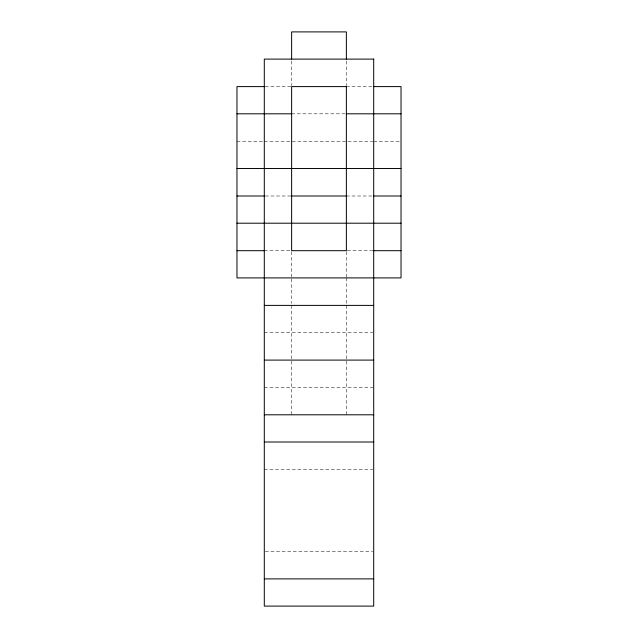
<?xml version="1.0" encoding="UTF-8"?>
<svg xmlns="http://www.w3.org/2000/svg" width="638" height="638" viewBox="0 0 638 638"><rect width="100%" height="100%" fill="white"/><g stroke="black" fill="none" stroke-linecap="round" stroke-linejoin="round"><path stroke-width="0.48" stroke-dasharray="3.19 2.39" d="M265.28 86.601L291.63 86.601M346.37 86.601L372.72 86.601M291.63 113.811L346.37 113.811M236.969 141.301L263.327 141.301M264.299 141.301L372.72 141.301M373.701 141.301L401.031 141.301M265.28 195.994L291.63 195.994M346.37 195.994L372.72 195.994M264.299 250.694L291.63 250.694M347.343 250.694L373.701 250.694M264.299 332.605L372.72 332.605M264.299 387.306L373.701 387.306M264.299 469.496L372.704 469.496M265.296 551.399L372.704 551.399M346.37 61.073L346.37 85.62M346.37 251.667L346.37 276.932M346.37 277.905L346.37 303.433M346.37 305.395L346.37 414.796M291.63 61.073L291.63 85.62M291.63 251.667L291.63 276.932M291.63 278.886L291.63 303.433M291.63 305.395L291.63 414.796"/><path stroke-width="0.96" d="M264.794 86.601L236.969 86.601L236.969 277.905L401.031 277.905L401.031 86.601L373.701 86.601M236.969 113.811L291.63 113.811M346.37 113.811L401.031 113.811M236.969 168.504L401.031 168.504M236.969 195.994L264.299 195.994M291.63 195.994L346.37 195.994M373.701 195.994L401.031 195.994M236.969 223.204L401.031 223.204M236.969 250.694L264.299 250.694M373.701 250.694L401.031 250.694M264.299 305.395L373.701 305.395M264.299 360.095L373.701 360.095M264.299 414.796L373.701 414.796M264.299 442.006L373.701 442.006M264.299 578.889L373.701 578.889M346.37 59.111L346.37 31.9L291.63 31.9L291.63 59.111M373.701 59.111L264.299 59.111L264.299 606.1L373.701 606.1L373.701 59.111M346.37 86.601L291.63 86.601L291.63 250.694L346.37 250.694L346.37 86.601"/></g></svg>
